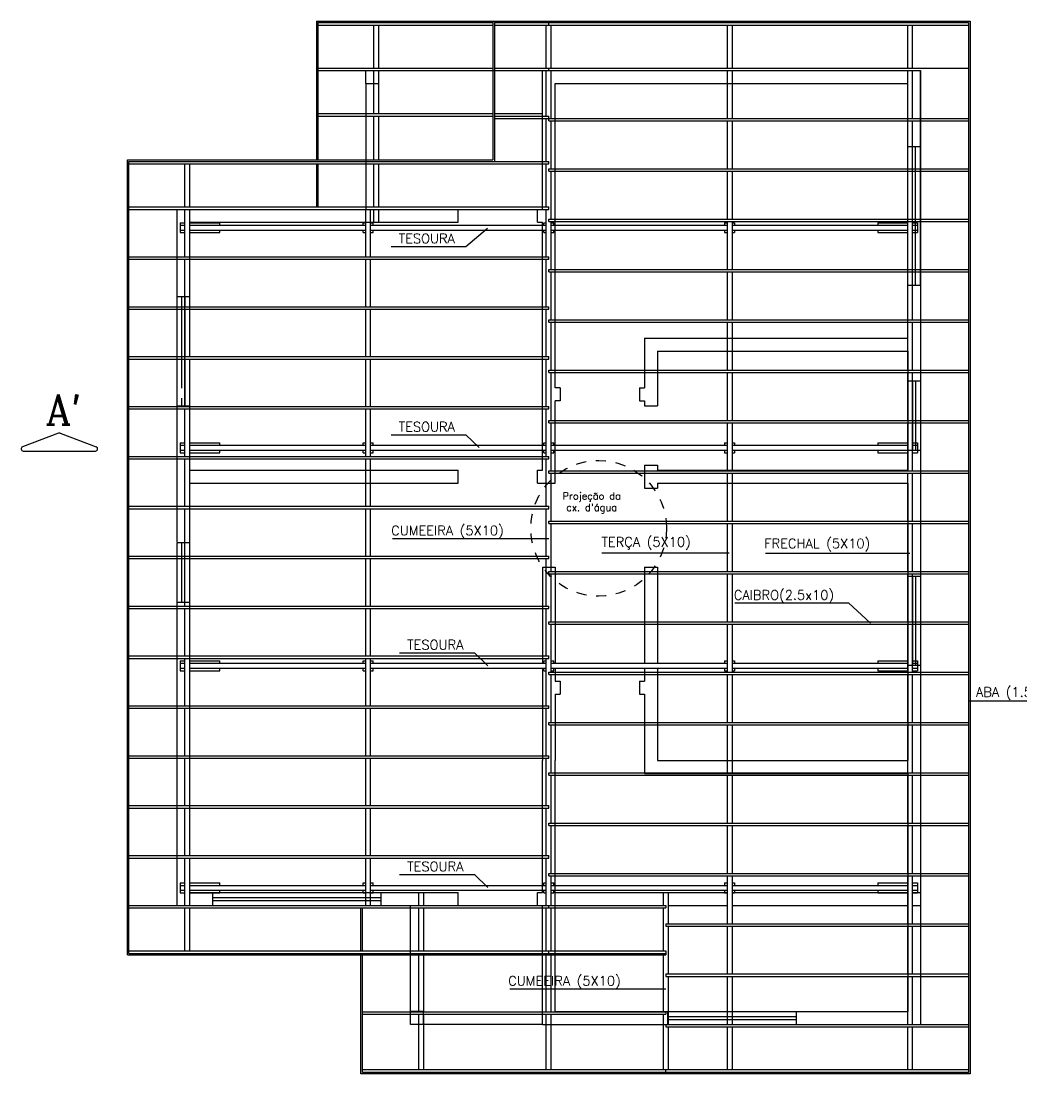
# Model space of a CAD drawing. Extents: x -29 to 75, y 16 to 65.
# Drawn here: x 31.39 to 41.49, y 25.97 to 36.59 of the extents above; entities that cross this region are included whole.
import ezdxf
from ezdxf.enums import TextEntityAlignment as Align

# ---------------------------------------------------------------- set-up
doc = ezdxf.new("R2010")
doc.units = 0
doc.header["$MEASUREMENT"] = 0
doc.linetypes.add('DASHED2', pattern=[0.375, 0.25, -0.125])
for name, color, linetype in [('MADEIRAME', 244, 'CONTINUOUS'), ('PISO', 30, 'CONTINUOUS'), ('TEXTO', 244, 'CONTINUOUS'), ('TEXTO2', 30, 'CONTINUOUS'), ('VISTAL', 30, 'CONTINUOUS'), ('VISTAP', 244, 'CONTINUOUS')]:
    doc.layers.add(name, color=color, linetype=linetype)
doc.styles.add('ROMANC', font='romanc.shx', dxfattribs={"height": 0.1})

msp = doc.modelspace()

# ---------------------------------------------------------------- linework, layer by layer
at = {"layer": 'MADEIRAME', "color": 244, "linetype": 'Continuous'}
for p, q in [((34.374, 36.593), (40.968, 36.593)), ((34.374, 36.593), (34.374, 35.193)), ((34.389, 36.578), (36.154, 36.578)), ((34.389, 36.578), (34.389, 35.193)), ((34.389, 36.553), (36.154, 36.553)), ((36.154, 36.593), (36.154, 35.193)), ((36.169, 36.578), (36.169, 35.178)), ((36.169, 36.578), (40.953, 36.578)), ((36.169, 36.553), (40.953, 36.553)), ((40.953, 36.578), (40.953, 25.988)), ((40.968, 36.593), (40.968, 25.973)), ((32.468, 27.173), (32.468, 35.193)), ((32.468, 35.193), (36.154, 35.193)), ((32.483, 27.188), (32.483, 35.178)), ((32.483, 35.178), (36.718, 35.178)), ((32.483, 35.153), (36.718, 35.153)), ((34.374, 35.153), (34.374, 34.718)), ((34.389, 35.153), (34.389, 34.718)), ((33.398, 34.534), (33.398, 34.559)), ((33.398, 34.459), (33.398, 34.484)), ((33.398, 32.314), (33.398, 32.339)), ((33.398, 32.239), (33.398, 32.264)), ((33.398, 30.115), (33.398, 30.14)), ((33.398, 30.04), (33.398, 30.065)), ((33.398, 27.875), (33.398, 27.9)), ((33.398, 27.8), (33.398, 27.825)), ((34.823, 27.213), (34.823, 27.648)), ((34.838, 27.213), (34.838, 27.648)), ((32.483, 27.213), (37.898, 27.213)), ((32.483, 27.188), (37.898, 27.188)), ((32.468, 27.173), (37.898, 27.173)), ((34.823, 25.973), (34.823, 27.173)), ((34.838, 25.988), (34.838, 27.173)), ((34.838, 26.601), (36.743, 26.601)), ((34.838, 26.576), (36.743, 26.576)), ((36.743, 26.601), (37.898, 26.601)), ((36.743, 26.576), (37.898, 26.576)), ((40.968, 25.973), (34.823, 25.973)), ((40.953, 26.013), (34.838, 26.013)), ((40.953, 25.988), (34.838, 25.988))]:
    msp.add_line(p, q, dxfattribs=at)
at = {"layer": 'MADEIRAME', "linetype": 'Continuous'}
for p, q in [((34.954, 36.118), (34.954, 36.553)), ((35.004, 36.118), (35.004, 36.553)), ((36.693, 36.118), (36.693, 36.553)), ((36.718, 36.553), (36.718, 36.578)), ((36.743, 36.118), (36.743, 36.553)), ((38.516, 36.553), (38.516, 36.118)), ((38.566, 36.553), (38.566, 36.118)), ((40.338, 36.118), (40.338, 36.553)), ((40.388, 36.118), (40.388, 36.553)), ((34.389, 36.118), (36.154, 36.118)), ((36.169, 36.118), (40.953, 36.118)), ((36.718, 36.093), (36.718, 36.118)), ((34.389, 36.093), (36.154, 36.093)), ((34.954, 35.66), (34.954, 36.094)), ((35.004, 35.66), (35.004, 36.094)), ((36.169, 36.093), (40.338, 36.093)), ((36.693, 35.635), (36.693, 36.093)), ((36.743, 35.61), (36.743, 36.093)), ((38.516, 36.093), (38.516, 35.61)), ((38.566, 36.093), (38.566, 35.61)), ((40.338, 35.61), (40.338, 36.093)), ((40.388, 35.61), (40.388, 36.093)), ((34.389, 35.66), (36.154, 35.66)), ((34.389, 35.635), (36.154, 35.635)), ((34.954, 35.193), (34.954, 35.635)), ((35.004, 35.193), (35.004, 35.635)), ((36.169, 35.66), (36.653, 35.66)), ((36.169, 35.635), (36.718, 35.635)), ((36.169, 35.61), (40.953, 35.61)), ((36.693, 35.178), (36.693, 35.61)), ((36.718, 35.585), (36.718, 35.635)), ((36.718, 35.585), (40.953, 35.585)), ((36.743, 35.103), (36.743, 35.585)), ((38.516, 35.585), (38.516, 35.103)), ((38.566, 35.585), (38.566, 35.103)), ((40.338, 35.103), (40.338, 35.585)), ((40.388, 35.103), (40.388, 35.585)), ((33.048, 34.718), (33.048, 35.153)), ((33.098, 34.718), (33.098, 35.153)), ((34.954, 34.718), (34.954, 35.153)), ((35.004, 34.718), (35.004, 35.153)), ((36.693, 34.718), (36.693, 35.153)), ((36.718, 35.153), (36.718, 35.178)), ((36.718, 35.103), (40.953, 35.103)), ((36.718, 35.078), (36.718, 35.103)), ((36.718, 35.078), (40.953, 35.078)), ((36.743, 34.595), (36.743, 35.078)), ((38.516, 35.078), (38.516, 34.595)), ((38.566, 35.078), (38.566, 34.595)), ((40.338, 34.595), (40.338, 35.078)), ((40.388, 34.595), (40.388, 35.078)), ((32.483, 34.718), (36.718, 34.718)), ((32.483, 34.693), (36.718, 34.693)), ((33.048, 34.216), (33.048, 34.693)), ((33.098, 34.216), (33.098, 34.693)), ((34.871, 34.216), (34.871, 34.693)), ((34.921, 34.216), (34.921, 34.693)), ((34.954, 34.563), (34.954, 34.693)), ((35.004, 34.563), (35.004, 34.693)), ((36.693, 34.215), (36.693, 34.693)), ((36.718, 34.693), (36.718, 34.718)), ((32.998, 34.559), (32.998, 34.459)), ((32.998, 34.559), (33.048, 34.559)), ((32.998, 34.534), (33.048, 34.534)), ((33.098, 34.559), (33.398, 34.559)), ((33.098, 34.534), (34.871, 34.534)), ((34.846, 34.534), (34.846, 34.559)), ((34.846, 34.559), (34.871, 34.559)), ((34.921, 34.559), (34.946, 34.559)), ((34.921, 34.534), (36.693, 34.534)), ((34.946, 34.534), (34.946, 34.559)), ((36.668, 34.534), (36.668, 34.559)), ((36.668, 34.559), (36.693, 34.559)), ((36.718, 34.595), (40.953, 34.595)), ((36.718, 34.57), (36.718, 34.595)), ((36.718, 34.57), (40.953, 34.57)), ((36.743, 34.087), (36.743, 34.57)), ((36.743, 34.559), (36.768, 34.559)), ((36.743, 34.534), (38.516, 34.534)), ((36.768, 34.534), (36.768, 34.559)), ((38.491, 34.559), (38.491, 34.534)), ((38.491, 34.559), (38.516, 34.559)), ((38.516, 34.57), (38.516, 34.087)), ((38.566, 34.57), (38.566, 34.087)), ((38.566, 34.559), (38.591, 34.559)), ((38.566, 34.534), (40.338, 34.534)), ((38.591, 34.559), (38.591, 34.534)), ((40.038, 34.559), (40.338, 34.559)), ((40.038, 34.559), (40.038, 34.534)), ((40.338, 34.087), (40.338, 34.57)), ((40.388, 34.087), (40.388, 34.57)), ((40.388, 34.559), (40.438, 34.559)), ((40.388, 34.534), (40.438, 34.534)), ((40.438, 34.559), (40.438, 34.459)), ((32.998, 34.484), (33.048, 34.484)), ((32.998, 34.459), (33.048, 34.459)), ((33.098, 34.484), (34.871, 34.484)), ((33.098, 34.459), (33.398, 34.459)), ((34.846, 34.459), (34.846, 34.484)), ((34.846, 34.459), (34.871, 34.459)), ((34.921, 34.484), (36.693, 34.484)), ((34.921, 34.459), (34.946, 34.459)), ((34.946, 34.459), (34.946, 34.484)), ((36.668, 34.459), (36.668, 34.484)), ((36.668, 34.459), (36.693, 34.459)), ((36.743, 34.484), (38.516, 34.484)), ((36.743, 34.459), (36.768, 34.459)), ((36.768, 34.459), (36.768, 34.484)), ((38.491, 34.484), (38.491, 34.459)), ((38.491, 34.459), (38.516, 34.459)), ((38.566, 34.484), (40.338, 34.484)), ((38.566, 34.459), (38.591, 34.459)), ((38.591, 34.484), (38.591, 34.459)), ((40.038, 34.484), (40.038, 34.459)), ((40.038, 34.459), (40.338, 34.459)), ((40.388, 34.484), (40.438, 34.484)), ((40.388, 34.459), (40.438, 34.459)), ((32.483, 34.215), (36.718, 34.215)), ((36.718, 34.19), (36.718, 34.215)), ((32.483, 34.19), (36.718, 34.19)), ((33.048, 33.713), (33.048, 34.19)), ((33.098, 33.713), (33.098, 34.19)), ((34.871, 33.713), (34.871, 34.19)), ((34.921, 33.713), (34.921, 34.19)), ((36.693, 33.712), (36.693, 34.19)), ((36.718, 34.087), (40.953, 34.087)), ((36.718, 34.062), (36.718, 34.087)), ((36.718, 34.062), (40.953, 34.062)), ((36.743, 33.58), (36.743, 34.062)), ((38.516, 34.062), (38.516, 33.58)), ((38.566, 34.062), (38.566, 33.58)), ((40.338, 33.58), (40.338, 34.062)), ((40.388, 33.58), (40.388, 34.062)), ((33.048, 33.813), (33.048, 33.712)), ((32.483, 33.712), (36.718, 33.712)), ((32.483, 33.687), (36.718, 33.687)), ((33.048, 33.21), (33.048, 33.687)), ((33.048, 33.687), (33.048, 33.208)), ((33.098, 33.21), (33.098, 33.687)), ((34.871, 33.21), (34.871, 33.687)), ((34.921, 33.21), (34.921, 33.687)), ((36.693, 33.208), (36.693, 33.687)), ((36.718, 33.687), (36.718, 33.712)), ((36.718, 33.58), (40.953, 33.58)), ((36.718, 33.555), (36.718, 33.58)), ((36.718, 33.555), (40.953, 33.555)), ((36.743, 33.072), (36.743, 33.555)), ((38.516, 33.555), (38.516, 33.072)), ((38.566, 33.555), (38.566, 33.072)), ((40.338, 33.072), (40.338, 33.555)), ((40.388, 33.072), (40.388, 33.555)), ((32.483, 33.208), (36.718, 33.208)), ((32.483, 33.183), (36.718, 33.183)), ((33.048, 32.889), (33.048, 33.183)), ((33.048, 33.183), (33.048, 32.889)), ((33.048, 33.183), (33.048, 32.707)), ((33.098, 32.789), (33.098, 33.183)), ((34.871, 32.707), (34.871, 33.183)), ((34.921, 32.707), (34.921, 33.183)), ((36.693, 32.705), (36.693, 33.183)), ((36.718, 33.183), (36.718, 33.208)), ((36.718, 33.072), (40.953, 33.072)), ((36.718, 33.047), (36.718, 33.072)), ((36.718, 33.047), (40.953, 33.047)), ((36.743, 32.565), (36.743, 33.047)), ((38.516, 33.047), (38.516, 32.565)), ((38.566, 33.047), (38.566, 32.565)), ((40.338, 32.565), (40.338, 33.047)), ((40.388, 32.565), (40.388, 33.047)), ((33.048, 32.789), (33.048, 32.712)), ((33.098, 32.707), (33.098, 32.789)), ((32.483, 32.705), (36.718, 32.705)), ((32.483, 32.68), (36.718, 32.68)), ((33.048, 32.204), (33.048, 32.68)), ((33.098, 32.204), (33.098, 32.68)), ((34.871, 32.204), (34.871, 32.68)), ((34.921, 32.204), (34.921, 32.68)), ((36.693, 32.202), (36.693, 32.68)), ((36.718, 32.68), (36.718, 32.705)), ((36.718, 32.565), (40.953, 32.565)), ((36.718, 32.54), (36.718, 32.565)), ((36.718, 32.54), (40.953, 32.54)), ((36.743, 32.057), (36.743, 32.54)), ((38.516, 32.54), (38.516, 32.057)), ((38.566, 32.54), (38.566, 32.057)), ((40.338, 32.057), (40.338, 32.54)), ((40.388, 32.057), (40.388, 32.54)), ((32.998, 32.339), (32.998, 32.239)), ((32.998, 32.339), (33.048, 32.339)), ((32.998, 32.314), (33.048, 32.314)), ((33.098, 32.339), (33.398, 32.339)), ((33.098, 32.314), (34.871, 32.314)), ((34.846, 32.339), (34.871, 32.339)), ((34.846, 32.314), (34.846, 32.339)), ((34.921, 32.339), (34.946, 32.339)), ((34.921, 32.314), (36.693, 32.314)), ((34.946, 32.314), (34.946, 32.339)), ((36.668, 32.339), (36.693, 32.339)), ((36.668, 32.314), (36.668, 32.339)), ((36.743, 32.339), (36.768, 32.339)), ((36.743, 32.314), (38.516, 32.314)), ((36.768, 32.314), (36.768, 32.339)), ((38.491, 32.339), (38.516, 32.339)), ((38.491, 32.339), (38.491, 32.314)), ((38.566, 32.339), (38.591, 32.339)), ((38.566, 32.314), (40.338, 32.314)), ((38.591, 32.339), (38.591, 32.314)), ((40.038, 32.339), (40.338, 32.339)), ((40.038, 32.339), (40.038, 32.314)), ((40.388, 32.339), (40.438, 32.339)), ((40.388, 32.314), (40.438, 32.314)), ((40.438, 32.339), (40.438, 32.239)), ((32.483, 32.202), (36.718, 32.202)), ((32.998, 32.264), (33.048, 32.264)), ((32.998, 32.239), (33.048, 32.239)), ((33.098, 32.264), (34.871, 32.264)), ((33.098, 32.239), (33.398, 32.239)), ((34.846, 32.239), (34.846, 32.264)), ((34.846, 32.239), (34.871, 32.239)), ((34.921, 32.264), (36.693, 32.264)), ((34.921, 32.239), (34.946, 32.239)), ((34.946, 32.239), (34.946, 32.264)), ((36.668, 32.239), (36.668, 32.264)), ((36.668, 32.239), (36.693, 32.239)), ((36.718, 32.177), (36.718, 32.202)), ((36.743, 32.264), (38.516, 32.264)), ((36.743, 32.239), (36.768, 32.239)), ((36.768, 32.239), (36.768, 32.264)), ((38.491, 32.264), (38.491, 32.239)), ((38.491, 32.239), (38.516, 32.239)), ((38.566, 32.264), (40.338, 32.264)), ((38.566, 32.239), (38.591, 32.239)), ((38.591, 32.264), (38.591, 32.239)), ((40.038, 32.264), (40.038, 32.239)), ((40.038, 32.239), (40.338, 32.239)), ((40.388, 32.264), (40.438, 32.264)), ((40.388, 32.239), (40.438, 32.239)), ((32.483, 32.177), (36.718, 32.177)), ((33.048, 31.7), (33.048, 32.177)), ((33.098, 31.7), (33.098, 32.177)), ((34.871, 31.7), (34.871, 32.177)), ((34.921, 31.7), (34.921, 32.177)), ((36.693, 31.699), (36.693, 32.177)), ((36.718, 32.057), (40.953, 32.057)), ((36.718, 32.032), (36.718, 32.057)), ((36.718, 32.032), (40.953, 32.032)), ((36.743, 31.549), (36.743, 32.032)), ((38.516, 32.032), (38.516, 31.549)), ((38.566, 32.032), (38.566, 31.549)), ((40.338, 31.549), (40.338, 32.032)), ((40.388, 31.549), (40.388, 32.032)), ((32.483, 31.699), (36.718, 31.699)), ((32.483, 31.674), (36.718, 31.674)), ((33.048, 31.197), (33.048, 31.674)), ((33.098, 31.197), (33.098, 31.674)), ((34.871, 31.197), (34.871, 31.674)), ((34.921, 31.197), (34.921, 31.674)), ((36.693, 31.196), (36.693, 31.674)), ((36.718, 31.674), (36.718, 31.699)), ((36.718, 31.549), (40.953, 31.549)), ((36.718, 31.524), (36.718, 31.549)), ((36.718, 31.524), (40.953, 31.524)), ((36.743, 31.042), (36.743, 31.524)), ((38.516, 31.524), (38.516, 31.042)), ((38.566, 31.524), (38.566, 31.042)), ((40.338, 31.042), (40.338, 31.524)), ((40.388, 31.042), (40.388, 31.524)), ((32.483, 31.196), (36.718, 31.196)), ((32.483, 31.171), (36.718, 31.171)), ((33.048, 30.694), (33.048, 31.171)), ((33.098, 30.694), (33.098, 31.171)), ((34.871, 30.694), (34.871, 31.171)), ((34.921, 30.694), (34.921, 31.171)), ((36.693, 30.692), (36.693, 31.171)), ((36.718, 31.171), (36.718, 31.196)), ((36.718, 31.042), (40.953, 31.042)), ((36.718, 31.017), (36.718, 31.042)), ((36.718, 31.017), (40.953, 31.017)), ((36.743, 30.534), (36.743, 31.017)), ((38.516, 31.017), (38.516, 30.534)), ((38.566, 31.017), (38.566, 30.534)), ((40.338, 30.534), (40.338, 31.017)), ((40.388, 30.534), (40.388, 31.017)), ((32.483, 30.692), (36.718, 30.692)), ((36.718, 30.667), (36.718, 30.692)), ((32.483, 30.667), (36.718, 30.667)), ((33.048, 30.191), (33.048, 30.667)), ((33.098, 30.191), (33.098, 30.667)), ((34.871, 30.191), (34.871, 30.667)), ((34.921, 30.191), (34.921, 30.667)), ((36.693, 30.189), (36.693, 30.667)), ((36.718, 30.534), (40.953, 30.534)), ((36.718, 30.509), (36.718, 30.534)), ((36.718, 30.509), (40.953, 30.509)), ((36.743, 30.026), (36.743, 30.509)), ((38.516, 30.509), (38.516, 30.026)), ((38.566, 30.509), (38.566, 30.026)), ((40.338, 30.026), (40.338, 30.509)), ((40.388, 30.026), (40.388, 30.509)), ((32.483, 30.189), (36.718, 30.189)), ((32.483, 30.164), (36.718, 30.164)), ((33.048, 29.688), (33.048, 30.164)), ((33.098, 29.688), (33.098, 30.164)), ((34.871, 29.688), (34.871, 30.164)), ((34.921, 29.688), (34.921, 30.164)), ((36.693, 29.686), (36.693, 30.164)), ((36.718, 30.164), (36.718, 30.189)), ((32.998, 30.14), (33.048, 30.14)), ((32.998, 30.14), (32.998, 30.04)), ((32.998, 30.115), (33.048, 30.115)), ((32.998, 30.065), (33.048, 30.065)), ((33.098, 30.14), (33.398, 30.14)), ((33.098, 30.115), (34.871, 30.115)), ((33.098, 30.065), (34.871, 30.065)), ((34.846, 30.115), (34.846, 30.14)), ((34.846, 30.14), (34.871, 30.14)), ((34.846, 30.04), (34.846, 30.065)), ((34.921, 30.14), (34.946, 30.14)), ((34.921, 30.115), (36.693, 30.115)), ((34.921, 30.065), (36.693, 30.065)), ((34.946, 30.115), (34.946, 30.14)), ((34.946, 30.04), (34.946, 30.065)), ((36.668, 30.115), (36.668, 30.14)), ((36.668, 30.14), (36.693, 30.14)), ((36.668, 30.04), (36.668, 30.065)), ((36.743, 30.14), (36.768, 30.14)), ((36.743, 30.115), (38.516, 30.115)), ((36.743, 30.065), (38.516, 30.065)), ((36.768, 30.115), (36.768, 30.14)), ((36.768, 30.04), (36.768, 30.065)), ((38.491, 30.14), (38.491, 30.115)), ((38.491, 30.14), (38.516, 30.14)), ((38.491, 30.065), (38.491, 30.04)), ((38.566, 30.14), (38.591, 30.14)), ((38.566, 30.115), (40.338, 30.115)), ((38.566, 30.065), (40.338, 30.065)), ((38.591, 30.14), (38.591, 30.115)), ((38.591, 30.065), (38.591, 30.04)), ((40.038, 30.14), (40.038, 30.115)), ((40.038, 30.14), (40.338, 30.14)), ((40.038, 30.065), (40.038, 30.04)), ((40.388, 30.14), (40.438, 30.14)), ((40.388, 30.115), (40.438, 30.115)), ((40.388, 30.065), (40.438, 30.065)), ((40.438, 30.14), (40.438, 30.04)), ((32.998, 30.04), (33.048, 30.04)), ((33.098, 30.04), (33.398, 30.04)), ((34.846, 30.04), (34.871, 30.04)), ((34.921, 30.04), (34.946, 30.04)), ((36.668, 30.04), (36.693, 30.04)), ((36.718, 30.026), (40.953, 30.026)), ((36.718, 30.001), (36.718, 30.026)), ((36.718, 30.001), (40.953, 30.001)), ((36.743, 30.04), (36.768, 30.04)), ((36.743, 29.519), (36.743, 30.001)), ((38.491, 30.04), (38.516, 30.04)), ((38.516, 30.001), (38.516, 29.519)), ((38.566, 30.04), (38.591, 30.04)), ((38.566, 30.001), (38.566, 29.519)), ((40.038, 30.04), (40.338, 30.04)), ((40.338, 29.519), (40.338, 30.001)), ((40.388, 30.04), (40.438, 30.04)), ((40.388, 29.519), (40.388, 30.001)), ((32.483, 29.686), (36.718, 29.686)), ((32.483, 29.661), (36.718, 29.661)), ((33.048, 29.184), (33.048, 29.661)), ((33.098, 29.184), (33.098, 29.661)), ((34.871, 29.184), (34.871, 29.661)), ((34.921, 29.184), (34.921, 29.661)), ((36.693, 29.183), (36.693, 29.661)), ((36.718, 29.661), (36.718, 29.686)), ((36.718, 29.519), (40.953, 29.519)), ((36.718, 29.494), (36.718, 29.519)), ((36.718, 29.494), (40.953, 29.494)), ((36.743, 29.011), (36.743, 29.494)), ((38.516, 29.494), (38.516, 29.011)), ((38.566, 29.494), (38.566, 29.011)), ((40.338, 29.011), (40.338, 29.494)), ((40.388, 29.011), (40.388, 29.494)), ((32.483, 29.183), (36.718, 29.183)), ((32.483, 29.158), (36.718, 29.158)), ((33.048, 28.681), (33.048, 29.158)), ((33.098, 28.681), (33.098, 29.158)), ((34.871, 28.681), (34.871, 29.158)), ((34.921, 28.681), (34.921, 29.158)), ((36.693, 28.68), (36.693, 29.158)), ((36.718, 29.158), (36.718, 29.183)), ((36.718, 29.011), (40.953, 29.011)), ((36.718, 28.986), (36.718, 29.011)), ((36.718, 28.986), (40.953, 28.986)), ((36.743, 28.503), (36.743, 28.986)), ((38.516, 28.986), (38.516, 28.503)), ((38.566, 28.986), (38.566, 28.503)), ((40.338, 28.503), (40.338, 28.986)), ((40.388, 28.503), (40.388, 28.986)), ((32.483, 28.68), (36.718, 28.68)), ((36.718, 28.655), (36.718, 28.68)), ((32.483, 28.655), (36.718, 28.655)), ((33.048, 28.178), (33.048, 28.655)), ((33.098, 28.178), (33.098, 28.655)), ((34.871, 28.178), (34.871, 28.655)), ((34.921, 28.178), (34.921, 28.655)), ((36.693, 28.176), (36.693, 28.655)), ((36.718, 28.503), (40.953, 28.503)), ((36.718, 28.478), (36.718, 28.503)), ((36.718, 28.478), (40.953, 28.478)), ((36.743, 27.996), (36.743, 28.478)), ((38.516, 28.478), (38.516, 27.996)), ((38.566, 28.478), (38.566, 27.996)), ((40.338, 27.996), (40.338, 28.478)), ((40.388, 27.996), (40.388, 28.478)), ((32.483, 28.176), (36.718, 28.176)), ((32.483, 28.151), (36.718, 28.151)), ((33.048, 27.673), (33.048, 28.151)), ((33.098, 27.673), (33.098, 28.151)), ((34.871, 27.675), (34.871, 28.151)), ((34.921, 27.675), (34.921, 28.151)), ((36.693, 27.673), (36.693, 28.151)), ((36.718, 28.151), (36.718, 28.176)), ((36.718, 27.996), (40.953, 27.996)), ((36.718, 27.971), (36.718, 27.996)), ((36.718, 27.971), (40.953, 27.971)), ((36.743, 27.673), (36.743, 27.971)), ((38.516, 27.971), (38.516, 27.488)), ((38.566, 27.971), (38.566, 27.488)), ((40.338, 27.488), (40.338, 27.971)), ((40.388, 27.488), (40.388, 27.971)), ((32.998, 27.9), (32.998, 27.8)), ((32.998, 27.9), (33.048, 27.9)), ((32.998, 27.875), (33.048, 27.875)), ((32.998, 27.825), (33.048, 27.825)), ((33.098, 27.9), (33.398, 27.9)), ((33.098, 27.875), (34.871, 27.875)), ((33.098, 27.825), (34.871, 27.825)), ((34.846, 27.9), (34.871, 27.9)), ((34.846, 27.875), (34.846, 27.9)), ((34.846, 27.8), (34.846, 27.825)), ((34.921, 27.9), (34.946, 27.9)), ((34.921, 27.875), (36.693, 27.875)), ((34.921, 27.825), (36.693, 27.825)), ((34.946, 27.875), (34.946, 27.9)), ((34.946, 27.8), (34.946, 27.825)), ((36.668, 27.9), (36.693, 27.9)), ((36.668, 27.875), (36.668, 27.9)), ((36.668, 27.8), (36.668, 27.825)), ((36.743, 27.9), (36.768, 27.9)), ((36.743, 27.875), (38.516, 27.875)), ((36.743, 27.825), (38.516, 27.825)), ((36.768, 27.875), (36.768, 27.9)), ((36.768, 27.8), (36.768, 27.825)), ((38.491, 27.9), (38.516, 27.9)), ((38.491, 27.9), (38.491, 27.875)), ((38.491, 27.825), (38.491, 27.8)), ((38.566, 27.9), (38.591, 27.9)), ((38.566, 27.875), (40.338, 27.875)), ((38.566, 27.825), (40.338, 27.825)), ((38.591, 27.9), (38.591, 27.875)), ((38.591, 27.825), (38.591, 27.8)), ((40.038, 27.9), (40.338, 27.9)), ((40.038, 27.9), (40.038, 27.875)), ((40.038, 27.825), (40.038, 27.8)), ((40.388, 27.9), (40.438, 27.9)), ((40.388, 27.875), (40.438, 27.875)), ((40.388, 27.825), (40.438, 27.825)), ((40.438, 27.9), (40.438, 27.8)), ((32.998, 27.8), (33.048, 27.8)), ((33.098, 27.8), (33.398, 27.8)), ((34.846, 27.8), (34.871, 27.8)), ((34.921, 27.8), (34.946, 27.8)), ((35.403, 27.803), (35.403, 27.673)), ((35.453, 27.803), (35.453, 27.673)), ((36.668, 27.8), (36.693, 27.8)), ((36.743, 27.8), (36.768, 27.8)), ((37.873, 27.803), (37.873, 27.673)), ((37.923, 27.803), (37.923, 27.488)), ((38.491, 27.8), (38.516, 27.8)), ((38.566, 27.8), (38.591, 27.8)), ((40.038, 27.8), (40.338, 27.8)), ((40.388, 27.8), (40.438, 27.8)), ((32.483, 27.673), (37.898, 27.673)), ((32.483, 27.648), (37.898, 27.648)), ((33.048, 27.213), (33.048, 27.648)), ((33.098, 27.213), (33.098, 27.648)), ((35.403, 27.648), (35.403, 27.213)), ((35.453, 27.648), (35.453, 27.213)), ((36.693, 27.213), (36.693, 27.648)), ((36.718, 27.648), (36.718, 27.673)), ((36.743, 27.488), (36.743, 27.648)), ((37.873, 27.648), (37.873, 27.463)), ((37.898, 27.673), (37.898, 27.648)), ((36.743, 27.463), (36.743, 27.488)), ((36.743, 27.213), (36.743, 27.463)), ((37.873, 27.463), (37.873, 27.213)), ((37.898, 27.488), (40.953, 27.488)), ((37.898, 27.488), (37.898, 27.463)), ((37.898, 27.463), (40.953, 27.463)), ((37.923, 27.463), (37.923, 26.981)), ((38.516, 27.463), (38.516, 26.981)), ((38.566, 27.463), (38.566, 26.981)), ((40.338, 26.981), (40.338, 27.463)), ((40.388, 26.981), (40.388, 27.463)), ((36.718, 27.173), (36.718, 27.213)), ((37.898, 27.213), (37.898, 27.173)), ((35.403, 27.173), (35.403, 26.601)), ((35.453, 27.173), (35.453, 26.601)), ((36.693, 26.601), (36.693, 27.173)), ((36.743, 26.981), (36.743, 27.173)), ((37.873, 27.173), (37.873, 26.956)), ((36.743, 26.956), (36.743, 26.981)), ((37.898, 26.981), (40.953, 26.981)), ((37.898, 26.981), (37.898, 26.956)), ((36.743, 26.601), (36.743, 26.956)), ((37.873, 26.956), (37.873, 26.601)), ((37.898, 26.956), (40.953, 26.956)), ((37.923, 26.956), (37.923, 26.473)), ((38.516, 26.956), (38.516, 26.473)), ((38.566, 26.956), (38.566, 26.473)), ((40.338, 26.473), (40.338, 26.956)), ((40.388, 26.473), (40.388, 26.956)), ((35.403, 26.576), (35.403, 26.013)), ((35.453, 26.576), (35.453, 26.013)), ((36.693, 26.013), (36.693, 26.576)), ((36.743, 26.473), (36.743, 26.576)), ((37.873, 26.576), (37.873, 26.473)), ((37.898, 26.603), (37.898, 26.576)), ((36.743, 26.448), (36.743, 26.473)), ((36.743, 26.013), (36.743, 26.448)), ((37.873, 26.473), (37.873, 26.013)), ((37.898, 26.473), (40.953, 26.473)), ((37.898, 26.473), (37.898, 26.448)), ((37.898, 26.448), (40.953, 26.448)), ((37.923, 26.448), (37.923, 26.013)), ((38.516, 26.448), (38.516, 26.013)), ((38.566, 26.448), (38.566, 26.013)), ((40.338, 26.013), (40.338, 26.448)), ((40.388, 26.013), (40.388, 26.448)), ((37.898, 25.988), (37.898, 26.013))]:
    msp.add_line(p, q, dxfattribs=at)
at = {"layer": 'PISO', "linetype": 'Continuous'}
for p, q in [((35.323, 26.473), (35.323, 27.673)), ((35.453, 26.603), (35.323, 26.603)), ((35.453, 26.473), (35.453, 26.603)), ((36.653, 26.473), (35.323, 26.473))]:
    msp.add_line(p, q, dxfattribs=at)
at = {"layer": 'TEXTO', "color": 3, "linetype": 'Continuous'}
for p, q in [((31.773, 32.436), (31.409, 32.299)), ((31.789, 32.436), (32.153, 32.299)), ((31.417, 32.255), (32.145, 32.255))]:
    msp.add_line(p, q, dxfattribs=at)
for centre, start, end in [((31.781, 32.415), 69.3986, 110.6014), ((31.781, 32.415), 69.3986, 110.6014), ((31.417, 32.278), 110.6014, 270), ((32.145, 32.278), 270, 69.3986)]:
    msp.add_arc(centre, 0.0225, start, end, dxfattribs=at)
at = {"layer": 'TEXTO2', "linetype": 'Continuous'}
for p, q in [((35.882, 34.319), (36.099, 34.505)), ((35.127, 34.319), (35.882, 34.319)), ((35.127, 32.42), (35.882, 32.42)), ((35.882, 32.42), (36.016, 32.29)), ((35.213, 30.222), (35.967, 30.222)), ((35.967, 30.222), (36.102, 30.091)), ((35.213, 27.986), (35.967, 27.986)), ((35.967, 27.986), (36.102, 27.855))]:
    msp.add_line(p, q, dxfattribs=at)
at = {"layer": 'VISTAL', "color": 30, "linetype": 'Continuous'}
for p, q in [((34.874, 35.964), (34.874, 36.094)), ((34.874, 36.094), (35.004, 36.094)), ((35.004, 35.964), (35.004, 36.094)), ((36.653, 36.093), (40.468, 36.093)), ((36.653, 34.693), (36.653, 36.093)), ((40.468, 36.093), (40.468, 32.963)), ((40.468, 35.328), (40.468, 36.093)), ((34.874, 35.964), (35.004, 35.964)), ((36.783, 32.893), (36.783, 35.963)), ((36.783, 35.963), (40.338, 35.963)), ((40.338, 35.328), (40.338, 35.963)), ((40.338, 33.928), (40.338, 35.328)), ((40.338, 35.328), (40.468, 35.328)), ((40.388, 33.928), (40.388, 35.328)), ((40.418, 33.928), (40.418, 35.328)), ((40.468, 33.928), (40.468, 35.328)), ((32.968, 34.693), (35.803, 34.693)), ((32.968, 33.813), (32.968, 34.693)), ((35.803, 34.563), (35.803, 34.693)), ((36.603, 34.693), (36.653, 34.693)), ((36.603, 34.563), (36.603, 34.693)), ((33.098, 34.563), (35.803, 34.563)), ((33.098, 33.813), (33.098, 34.563)), ((36.603, 34.563), (36.653, 34.563)), ((36.653, 32.063), (36.653, 34.563)), ((33.098, 33.31), (33.098, 34.06)), ((40.338, 33.393), (40.338, 33.928)), ((40.338, 33.928), (40.468, 33.928)), ((32.968, 32.713), (32.968, 33.813)), ((32.968, 33.813), (33.098, 33.813)), ((33.018, 32.889), (33.018, 33.813)), ((33.048, 32.789), (33.048, 33.813)), ((37.683, 33.393), (40.338, 33.393)), ((37.683, 33.393), (37.683, 32.893)), ((37.813, 33.263), (40.338, 33.263)), ((37.813, 33.263), (37.813, 32.713)), ((40.338, 33.263), (40.338, 32.963)), ((40.338, 32.963), (40.338, 32.268)), ((40.338, 32.963), (40.468, 32.963)), ((40.388, 32.963), (40.388, 32.268)), ((40.418, 32.963), (40.418, 32.268)), ((40.468, 32.963), (40.468, 32.268)), ((36.833, 32.893), (36.783, 32.893)), ((36.833, 32.893), (36.833, 32.763)), ((37.633, 32.893), (37.683, 32.893)), ((37.633, 32.893), (37.633, 32.763)), ((32.968, 31.333), (32.968, 32.713)), ((32.968, 32.713), (33.098, 32.713)), ((33.018, 32.713), (33.018, 32.789)), ((33.048, 32.713), (33.048, 32.789)), ((33.098, 32.063), (33.098, 32.713)), ((36.783, 31.933), (36.783, 32.763)), ((36.833, 32.763), (36.783, 32.763)), ((37.633, 32.763), (37.683, 32.763)), ((37.683, 32.763), (37.683, 32.713)), ((37.683, 32.713), (37.813, 32.713)), ((33.098, 31.8), (33.098, 32.55)), ((40.338, 32.263), (40.338, 32.063)), ((40.338, 32.263), (40.468, 32.263)), ((40.468, 32.263), (40.468, 30.995)), ((37.683, 32.113), (37.813, 32.113)), ((37.683, 32.113), (37.683, 31.883)), ((37.813, 32.113), (37.813, 32.063)), ((33.098, 32.063), (35.803, 32.063)), ((33.098, 31.297), (33.098, 32.047)), ((35.803, 31.933), (35.803, 32.063)), ((36.603, 32.063), (36.653, 32.063)), ((36.603, 31.933), (36.603, 32.063)), ((37.813, 32.063), (40.338, 32.063)), ((33.098, 31.333), (33.098, 31.933)), ((33.098, 31.933), (35.803, 31.933)), ((36.603, 31.933), (36.783, 31.933)), ((37.683, 31.883), (37.813, 31.883)), ((37.813, 31.933), (40.338, 31.933)), ((37.813, 31.933), (37.813, 31.883)), ((40.338, 31.933), (40.338, 30.995)), ((33.098, 30.794), (33.098, 31.544)), ((32.968, 31.333), (33.098, 31.333)), ((32.968, 30.733), (32.968, 31.328)), ((33.018, 30.733), (33.018, 31.328)), ((33.048, 30.733), (33.048, 31.328)), ((33.098, 30.733), (33.098, 31.328)), ((33.098, 30.291), (33.098, 31.041)), ((36.653, 31.083), (36.653, 30.115)), ((36.653, 31.083), (36.783, 31.083)), ((36.783, 31.083), (36.783, 30.115)), ((37.683, 31.083), (37.683, 30.115)), ((37.683, 31.083), (37.813, 31.083)), ((37.813, 31.083), (37.813, 30.115)), ((40.338, 30.995), (40.338, 30.1)), ((40.338, 30.995), (40.468, 30.995)), ((40.388, 30.995), (40.388, 30.1)), ((40.418, 30.995), (40.418, 30.095)), ((40.468, 30.995), (40.468, 30.095)), ((32.968, 27.673), (32.968, 30.733)), ((32.968, 30.733), (33.098, 30.733)), ((33.098, 29.787), (33.098, 30.537)), ((36.653, 30.065), (36.653, 29.133)), ((36.783, 30.065), (36.783, 29.933)), ((37.683, 30.065), (37.683, 29.933)), ((37.813, 30.065), (37.813, 29.133)), ((40.338, 30.095), (40.338, 29.133)), ((40.338, 30.095), (40.468, 30.095)), ((40.468, 30.095), (40.468, 26.473)), ((33.098, 29.284), (33.098, 30.034)), ((36.783, 29.933), (36.833, 29.933)), ((36.833, 29.933), (36.833, 29.803)), ((37.633, 29.933), (37.633, 29.803)), ((37.633, 29.933), (37.683, 29.933)), ((36.783, 29.803), (36.833, 29.803)), ((36.783, 29.803), (36.783, 29.133)), ((37.633, 29.803), (37.683, 29.803)), ((37.683, 29.803), (37.683, 29.003)), ((33.098, 28.781), (33.098, 29.531)), ((36.653, 27.803), (36.653, 29.133)), ((36.783, 26.603), (36.783, 29.133)), ((37.813, 29.133), (40.338, 29.133)), ((33.098, 28.278), (33.098, 29.028)), ((37.683, 29.003), (40.338, 29.003)), ((40.338, 29.003), (40.338, 26.603)), ((33.098, 27.803), (33.328, 27.803)), ((33.328, 27.803), (35.028, 27.803)), ((33.328, 27.673), (33.328, 27.803)), ((33.328, 27.753), (35.028, 27.753)), ((33.328, 27.723), (35.028, 27.723)), ((35.028, 27.673), (35.028, 27.803)), ((35.028, 27.803), (35.803, 27.803)), ((35.803, 27.673), (35.803, 27.803)), ((36.603, 27.673), (36.603, 27.803)), ((36.603, 27.803), (36.653, 27.803)), ((32.968, 27.673), (33.328, 27.673)), ((33.328, 27.673), (35.028, 27.673)), ((35.028, 27.673), (35.803, 27.673)), ((36.603, 27.673), (36.653, 27.673)), ((36.653, 26.473), (36.653, 27.673)), ((36.783, 26.603), (37.917, 26.603)), ((37.917, 26.603), (39.217, 26.603)), ((37.917, 26.473), (37.917, 26.603)), ((37.917, 26.553), (39.217, 26.553)), ((39.217, 26.603), (40.338, 26.603)), ((39.217, 26.473), (39.217, 26.603)), ((36.653, 26.473), (37.917, 26.473)), ((37.917, 26.523), (39.217, 26.523)), ((37.917, 26.473), (39.217, 26.473)), ((39.217, 26.473), (40.468, 26.473))]:
    msp.add_line(p, q, dxfattribs=at)
at = {"layer": 'VISTAL', "linetype": 'Continuous'}
for p, q in [((35.004, 36.094), (36.653, 36.093)), ((34.874, 35.964), (34.874, 34.693)), ((35.803, 34.693), (36.603, 34.693)), ((35.143, 31.374), (36.717, 31.374)), ((37.254, 31.228), (38.539, 31.228)), ((38.903, 31.226), (40.361, 31.226)), ((38.596, 30.725), (39.742, 30.724)), ((39.742, 30.724), (39.962, 30.519)), ((40.962, 29.735), (42.053, 29.735)), ((36.783, 27.803), (38.516, 27.803)), ((38.566, 27.803), (40.338, 27.803)), ((40.388, 27.803), (40.468, 27.803)), ((35.803, 27.673), (36.603, 27.673)), ((36.783, 27.673), (37.873, 27.673)), ((37.923, 27.673), (38.516, 27.673)), ((38.566, 27.673), (40.338, 27.673)), ((40.388, 27.673), (40.468, 27.673)), ((36.324, 26.832), (37.897, 26.832))]:
    msp.add_line(p, q, dxfattribs=at)
at = {"layer": 'VISTAP', "linetype": 'DASHED2', "ltscale": 0.3}
msp.add_circle((37.221, 31.476), 0.685, dxfattribs=at)

# ---------------------------------------------------------------- texts
at = {"layer": 'TEXTO', "color": 244, "linetype": 'Continuous', "style": 'ROMANC'}
for p in [(35.487, 34.4), (35.487, 32.501), (35.573, 30.302), (35.573, 28.066)]:
    msp.add_text('TESOURA', height=0.096, dxfattribs=at).set_placement(p, align=Align.MIDDLE)
at = {"layer": 'TEXTO', "color": 3, "linetype": 'Continuous', "style": 'ROMANC'}
msp.add_text("A'", height=0.3, dxfattribs=at).set_placement((31.642, 32.525))
at = {"layer": 'TEXTO', "color": 244, "ltscale": 0.3, "style": 'ROMANC'}
for s, p in [('Projeção da ', (36.856, 31.767)), ("cx. d'água", (36.895, 31.651))]:
    msp.add_text(s, height=0.072, dxfattribs=at).set_placement(p)
at = {"layer": 'TEXTO', "color": 244, "linetype": 'Continuous', "style": 'ROMANC'}
for s, p in [('CUMEEIRA (5X10)', (35.128, 31.406)), ('TERÇA (5X10)', (37.249, 31.291)), ('FRECHAL (5X10)', (38.891, 31.276)), ('CAIBRO(2.5x10)', (38.584, 30.756)), ('ABA (1.5x17)', (41.027, 29.777)), ('CUMEEIRA (5X10)', (36.308, 26.864))]:
    msp.add_text(s, height=0.096, dxfattribs=at).set_placement(p)

doc.saveas('drawing.dxf')
